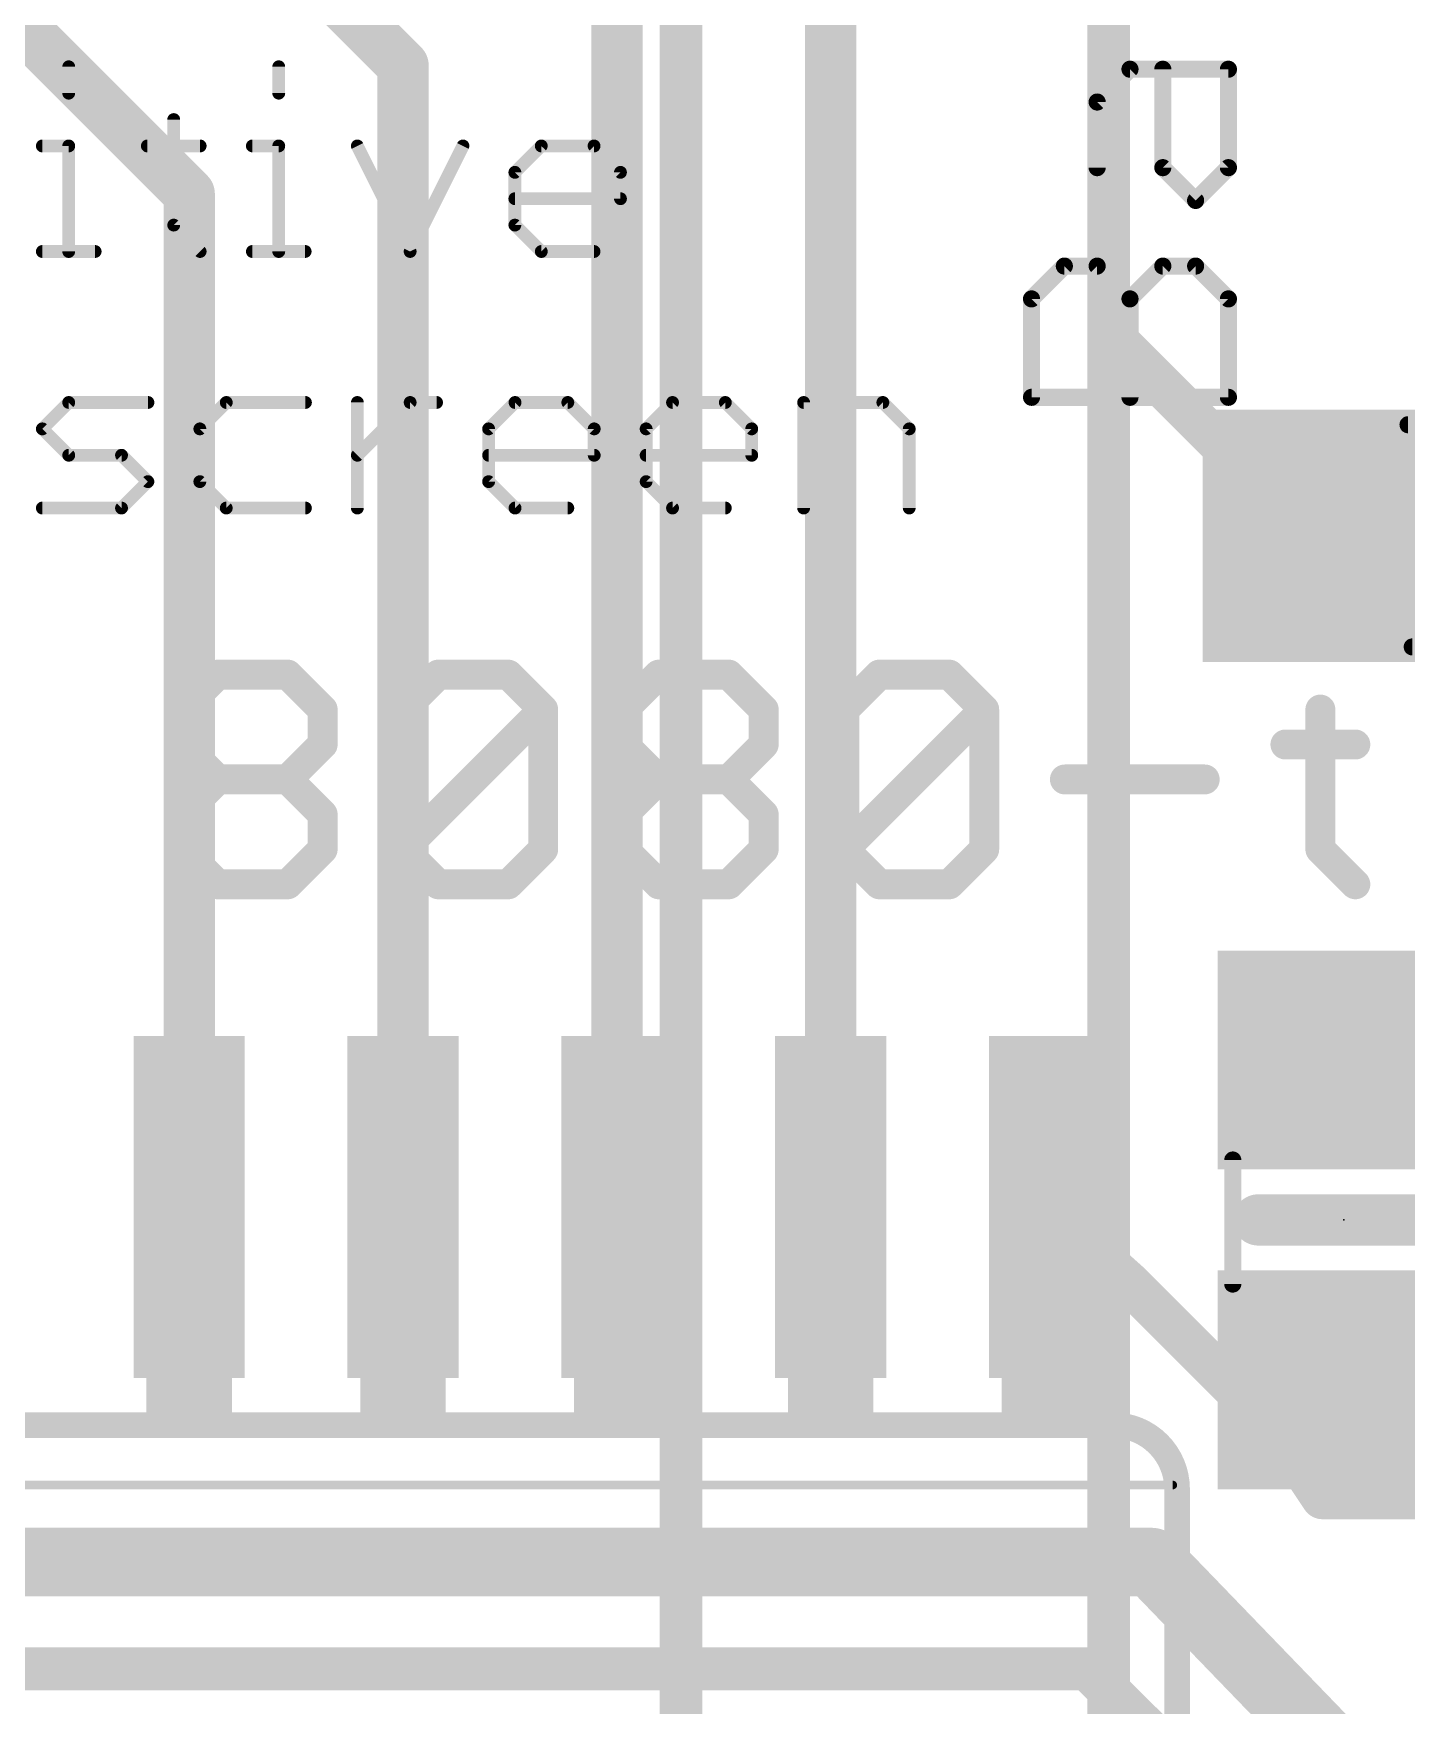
# Model space of a CAD drawing. Extents: x -31.2 to 31.2, y -41.1 to 40.8.
# Drawn here: x -0.04 to 8.12, y 20.61 to 30.54 of the extents above; entities that cross this region are included whole.
import ezdxf

# ---------------------------------------------------------------- set-up
doc = ezdxf.new("R2010")
doc.units = 0
for name, color, linetype in [('1', 12, 'CONTINUOUS'), ('16', 132, 'CONTINUOUS'), ('21', 40, 'CONTINUOUS'), ('23', 40, 'CONTINUOUS'), ('51', 253, 'CONTINUOUS')]:
    doc.layers.add(name, color=color, linetype=linetype)

# ---------------------------------------------------------------- blocks, each defined once
blk = doc.blocks.new('RECT')
blk.add_solid([(-0.5, -0.5), (0.5, -0.5), (-0.5, 0.5), (0.5, 0.5)])

msp = doc.modelspace()

# ---------------------------------------------------------------- linework, layer by layer
at = {"layer": '1'}
for points, const_width in [([(6.35, 28.768), (6.35, 38.1)], 0.254), ([(4.699, 31.623), (4.699, 23.5712)], 0.3048), ([(1.016, 31.496), (2.159, 30.353)], 0.3048), ([(3.429, 31.115), (3.429, 23.5712)], 0.3048), ([(-0.254, 30.734), (0.889, 29.591)], 0.3048), ([(2.159, 30.353), (2.159, 23.5712)], 0.3048), ([(0.889, 29.591), (0.889, 23.5712)], 0.3048), ([(7.559, 27.559), (6.35, 28.768)], 0.254), ([(5.969, 23.5712), (6.477, 23.114)], 0.254), ([(6.477, 23.114), (7.366, 22.225)], 0.254), ([(7.747, 22.86), (7.62, 22.733)], 0.254), ([(7.747, 22.545), (7.747, 22.86)], 0.254), ([(7.62, 22.733), (7.62, 21.844)], 0.254), ([(7.366, 22.225), (7.62, 21.844)], 0.254), ([(7.62, 21.844), (12.192, 21.844)], 0.254), ([(6.604, 21.463), (-15.875, 21.463)], 0.4064), ([(6.604, 21.463), (10.16, 17.78)], 0.4064), ([(-15.113, 20.828), (6.223, 20.828)], 0.254), ([(6.223, 20.828), (10.16, 16.891)], 0.254)]:
    msp.add_lwpolyline(points, dxfattribs=dict(at, const_width=const_width))
for points, const_width in [([(2.2352, 30.353, 1), (2.0828, 30.353)], 0.1524), ([(2.1051, 30.2991, 1), (2.2129, 30.4069)], 0.1524), ([(0.9652, 29.591, 1), (0.8128, 29.591)], 0.1524), ([(0.8351, 29.5371, 1), (0.9429, 29.6449)], 0.1524), ([(6.3949, 28.8129, 1), (6.3051, 28.7231)], 0.127), ([(6.2865, 28.768, 1), (6.4135, 28.768)], 0.127), ([(7.5141, 27.5141, 1), (7.6039, 27.6039)], 0.127), ([(0.8128, 23.5712, 1), (0.9652, 23.5712)], 0.1524), ([(2.0828, 23.5712, 1), (2.2352, 23.5712)], 0.1524), ([(3.3528, 23.5712, 1), (3.5052, 23.5712)], 0.1524), ([(4.6228, 23.5712, 1), (4.7752, 23.5712)], 0.1524), ([(6.0115, 23.6184, 1), (5.9265, 23.524)], 0.127), ([(6.5219, 23.1589, 1), (6.4321, 23.0691)], 0.127), ([(6.4345, 23.0668, 1), (6.5195, 23.1612)], 0.127), ([(7.8105, 22.86, 1), (7.6835, 22.86)], 0.127), ([(7.7919, 22.8151, 1), (7.7021, 22.9049)], 0.127), ([(7.6835, 22.733, 1), (7.5565, 22.733)], 0.127), ([(7.5751, 22.7779, 1), (7.6649, 22.6881)], 0.127), ([(7.6835, 22.545, 1), (7.8105, 22.545)], 0.127), ([(7.4188, 22.2602, 1), (7.3132, 22.1898)], 0.127), ([(7.3211, 22.1801, 1), (7.4109, 22.2699)], 0.127), ([(7.62, 21.9075, 1), (7.62, 21.7805)], 0.127), ([(7.5565, 21.844, 1), (7.6835, 21.844)], 0.127), ([(7.5672, 21.8088, 1), (7.6728, 21.8792)], 0.127), ([(6.6771, 21.5336, 1), (6.5309, 21.3924)], 0.2032), ([(6.604, 21.3614, 1), (6.604, 21.5646)], 0.2032), ([(6.2679, 20.8729, 1), (6.1781, 20.7831)], 0.127), ([(6.223, 20.7645, 1), (6.223, 20.8915)], 0.127)]:
    msp.add_lwpolyline(points, format="xyb", dxfattribs=dict(at, const_width=const_width))
at = {"layer": '16', "const_width": 0.254}
for points in [[(3.81, 7.62), (3.81, 38.1)], [(6.35, 18.415), (6.35, 38.1)]]:
    msp.add_lwpolyline(points, dxfattribs=at)
at = {"layer": '21'}
for points, const_width in [([(0.1925, 30.3455, 1), (0.1544, 30.3455)], 0.0381), ([(1.4399, 30.3455, 1), (1.4018, 30.3455)], 0.0381), ([(6.4765, 30.3563, 1), (6.4765, 30.3055)], 0.0508), ([(6.4945, 30.3129, 1), (6.4585, 30.3489)], 0.0508), ([(6.6968, 30.3309, 1), (6.646, 30.3309)], 0.0508), ([(7.0866, 30.3309, 1), (7.0358, 30.3309)], 0.0508), ([(7.0612, 30.3055, 1), (7.0612, 30.3563)], 0.0508), ([(0.1544, 30.1887, 1), (0.1925, 30.1887)], 0.0381), ([(1.4018, 30.1887, 1), (1.4399, 30.1887)], 0.0381), ([(6.2636, 30.154, 1), (6.2996, 30.118)], 0.0508), ([(6.307, 30.136, 1), (6.2562, 30.136)], 0.0508), ([(0.8162, 30.0319, 1), (0.7781, 30.0319)], 0.0381), ([(0.0167, 29.8942, 1), (0.0167, 29.8561)], 0.0381), ([(0.1925, 29.8752, 1), (0.1544, 29.8752)], 0.0381), ([(0.1735, 29.8561, 1), (0.1735, 29.8942)], 0.0381), ([(0.6404, 29.8942, 1), (0.6404, 29.8561)], 0.0381), ([(0.9539, 29.8561, 1), (0.9539, 29.8942)], 0.0381), ([(1.2641, 29.8942, 1), (1.2641, 29.8561)], 0.0381), ([(1.4399, 29.8752, 1), (1.4018, 29.8752)], 0.0381), ([(1.4208, 29.8561, 1), (1.4208, 29.8942)], 0.0381), ([(1.9048, 29.8837, 1), (1.8707, 29.8666)], 0.0381), ([(2.5318, 29.8666, 1), (2.4978, 29.8837)], 0.0381), ([(2.98, 29.8942, 1), (2.98, 29.8561)], 0.0381), ([(2.9935, 29.8617, 1), (2.9665, 29.8886)], 0.0381), ([(3.307, 29.8886, 1), (3.2801, 29.8617)], 0.0381), ([(3.2935, 29.8561, 1), (3.2935, 29.8942)], 0.0381), ([(2.8423, 29.7184, 1), (2.8042, 29.7184)], 0.0381), ([(2.8098, 29.7319, 1), (2.8367, 29.7049)], 0.0381), ([(3.4694, 29.7184, 1), (3.4313, 29.7184)], 0.0381), ([(3.4368, 29.7049, 1), (3.4638, 29.7319)], 0.0381), ([(6.2562, 29.7462, 1), (6.307, 29.7462)], 0.0508), ([(6.6894, 29.7642, 1), (6.6534, 29.7282)], 0.0508), ([(6.646, 29.7462, 1), (6.6968, 29.7462)], 0.0508), ([(7.0358, 29.7462, 1), (7.0866, 29.7462)], 0.0508), ([(7.0792, 29.7282, 1), (7.0432, 29.7642)], 0.0508), ([(2.8232, 29.5807, 1), (2.8232, 29.5426)], 0.0381), ([(3.4313, 29.5616, 1), (3.4694, 29.5616)], 0.0381), ([(3.4503, 29.5426, 1), (3.4503, 29.5807)], 0.0381), ([(6.8483, 29.5693, 1), (6.8843, 29.5333)], 0.0508), ([(6.8483, 29.5333, 1), (6.8843, 29.5693)], 0.0508), ([(0.8106, 29.4183, 1), (0.7837, 29.3914)], 0.0381), ([(0.7781, 29.4049, 1), (0.8162, 29.4049)], 0.0381), ([(2.8042, 29.4049, 1), (2.8423, 29.4049)], 0.0381), ([(2.8367, 29.4183, 1), (2.8098, 29.3914)], 0.0381), ([(0.0167, 29.2672, 1), (0.0167, 29.2291)], 0.0381), ([(0.1544, 29.2481, 1), (0.1925, 29.2481)], 0.0381), ([(0.3302, 29.2291, 1), (0.3302, 29.2672)], 0.0381), ([(0.9404, 29.2346, 1), (0.9674, 29.2616)], 0.0381), ([(1.2641, 29.2672, 1), (1.2641, 29.2291)], 0.0381), ([(1.4018, 29.2481, 1), (1.4399, 29.2481)], 0.0381), ([(1.5776, 29.2291, 1), (1.5776, 29.2672)], 0.0381), ([(2.1842, 29.2566, 1), (2.2183, 29.2396)], 0.0381), ([(2.1842, 29.2396, 1), (2.2183, 29.2566)], 0.0381), ([(2.98, 29.2672, 1), (2.98, 29.2291)], 0.0381), ([(2.9665, 29.2346, 1), (2.9935, 29.2616)], 0.0381), ([(3.2935, 29.2291, 1), (3.2935, 29.2672)], 0.0381), ([(6.0867, 29.1869, 1), (6.0867, 29.1361)], 0.0508), ([(6.1047, 29.1435, 1), (6.0687, 29.1795)], 0.0508), ([(6.2996, 29.1795, 1), (6.2636, 29.1435)], 0.0508), ([(6.2816, 29.1361, 1), (6.2816, 29.1869)], 0.0508), ([(6.6714, 29.1869, 1), (6.6714, 29.1361)], 0.0508), ([(6.6894, 29.1435, 1), (6.6534, 29.1795)], 0.0508), ([(6.8843, 29.1795, 1), (6.8483, 29.1435)], 0.0508), ([(6.8663, 29.1361, 1), (6.8663, 29.1869)], 0.0508), ([(5.8738, 28.9846, 1), (5.9098, 28.9486)], 0.0508), ([(5.9172, 28.9666, 1), (5.8664, 28.9666)], 0.0508), ([(6.4585, 28.9846, 1), (6.4945, 28.9486)], 0.0508), ([(6.5019, 28.9666, 1), (6.4511, 28.9666)], 0.0508), ([(6.4585, 28.9486, 1), (6.4945, 28.9846)], 0.0508), ([(7.0866, 28.9666, 1), (7.0358, 28.9666)], 0.0508), ([(7.0432, 28.9486, 1), (7.0792, 28.9846)], 0.0508), ([(5.8918, 28.4073, 1), (5.8918, 28.3565)], 0.0508), ([(7.0612, 28.3565, 1), (7.0612, 28.4073)], 0.0508), ([(0.1735, 28.3702, 1), (0.1735, 28.3321)], 0.0381), ([(0.1869, 28.3377, 1), (0.16, 28.3646)], 0.0381), ([(0.6438, 28.3321, 1), (0.6438, 28.3702)], 0.0381), ([(1.109, 28.3702, 1), (1.109, 28.3321)], 0.0381), ([(1.1224, 28.3377, 1), (1.0955, 28.3646)], 0.0381), ([(1.5793, 28.3321, 1), (1.5793, 28.3702)], 0.0381), ([(1.9068, 28.3512, 1), (1.8687, 28.3512)], 0.0381), ([(2.2013, 28.3702, 1), (2.2013, 28.3321)], 0.0381), ([(2.2147, 28.3377, 1), (2.1878, 28.3646)], 0.0381), ([(2.358, 28.3321, 1), (2.358, 28.3702)], 0.0381), ([(2.8241, 28.3702, 1), (2.8241, 28.3321)], 0.0381), ([(2.8376, 28.3377, 1), (2.8106, 28.3646)], 0.0381), ([(3.1511, 28.3646, 1), (3.1242, 28.3377)], 0.0381), ([(3.1376, 28.3321, 1), (3.1376, 28.3702)], 0.0381), ([(3.7596, 28.3702, 1), (3.7596, 28.3321)], 0.0381), ([(3.7731, 28.3377, 1), (3.7461, 28.3646)], 0.0381), ([(4.0866, 28.3646, 1), (4.0597, 28.3377)], 0.0381), ([(4.0731, 28.3321, 1), (4.0731, 28.3702)], 0.0381), ([(4.5574, 28.3512, 1), (4.5193, 28.3512)], 0.0381), ([(4.5384, 28.3702, 1), (4.5384, 28.3321)], 0.0381), ([(5.0221, 28.3646, 1), (4.9952, 28.3377)], 0.0381), ([(5.0087, 28.3321, 1), (5.0087, 28.3702)], 0.0381), ([(5.8664, 28.3819, 1), (5.9172, 28.3819)], 0.0508), ([(6.4511, 28.3819, 1), (6.5019, 28.3819)], 0.0508), ([(7.0358, 28.3819, 1), (7.0866, 28.3819)], 0.0508), ([(0.0302, 28.2079, 1), (0.0032, 28.1809)], 0.0381), ([(0.0032, 28.2079, 1), (0.0302, 28.1809)], 0.0381), ([(0.9387, 28.2079, 1), (0.9657, 28.1809)], 0.0381), ([(0.9713, 28.1944, 1), (0.9332, 28.1944)], 0.0381), ([(2.6864, 28.1944, 1), (2.6483, 28.1944)], 0.0381), ([(2.6539, 28.2079, 1), (2.6808, 28.1809)], 0.0381), ([(3.3134, 28.1944, 1), (3.2753, 28.1944)], 0.0381), ([(3.2809, 28.1809, 1), (3.3079, 28.2079)], 0.0381), ([(3.5894, 28.2079, 1), (3.6163, 28.1809)], 0.0381), ([(3.6219, 28.1944, 1), (3.5838, 28.1944)], 0.0381), ([(4.249, 28.1944, 1), (4.2109, 28.1944)], 0.0381), ([(4.2164, 28.1809, 1), (4.2434, 28.2079)], 0.0381), ([(5.1845, 28.1944, 1), (5.1464, 28.1944)], 0.0381), ([(5.152, 28.1809, 1), (5.1789, 28.2079)], 0.0381), ([(0.1735, 28.0567, 1), (0.1735, 28.0186)], 0.0381), ([(0.16, 28.0242, 1), (0.1869, 28.0511)], 0.0381), ([(0.5005, 28.0511, 1), (0.4735, 28.0242)], 0.0381), ([(0.487, 28.0186, 1), (0.487, 28.0567)], 0.0381), ([(1.8743, 28.0511, 1), (1.9012, 28.0242)], 0.0381), ([(2.6673, 28.0567, 1), (2.6673, 28.0186)], 0.0381), ([(3.2753, 28.0376, 1), (3.3134, 28.0376)], 0.0381), ([(3.2944, 28.0186, 1), (3.2944, 28.0567)], 0.0381), ([(3.6028, 28.0567, 1), (3.6028, 28.0186)], 0.0381), ([(4.2109, 28.0376, 1), (4.249, 28.0376)], 0.0381), ([(4.2299, 28.0186, 1), (4.2299, 28.0567)], 0.0381), ([(0.6572, 27.8674, 1), (0.6303, 27.8943)], 0.0381), ([(0.6303, 27.8674, 1), (0.6572, 27.8943)], 0.0381), ([(0.9657, 27.8943, 1), (0.9387, 27.8674)], 0.0381), ([(2.6808, 27.8943, 1), (2.6539, 27.8674)], 0.0381), ([(3.6163, 27.8943, 1), (3.5894, 27.8674)], 0.0381), ([(0.9332, 27.8809, 1), (0.9713, 27.8809)], 0.0381), ([(2.6483, 27.8809, 1), (2.6864, 27.8809)], 0.0381), ([(3.5838, 27.8809, 1), (3.6219, 27.8809)], 0.0381), ([(0.0167, 27.7431, 1), (0.0167, 27.705)], 0.0381), ([(0.4735, 27.7376, 1), (0.5005, 27.7106)], 0.0381), ([(0.487, 27.705, 1), (0.487, 27.7431)], 0.0381), ([(1.109, 27.7431, 1), (1.109, 27.705)], 0.0381), ([(1.0955, 27.7106, 1), (1.1224, 27.7376)], 0.0381), ([(1.5793, 27.705, 1), (1.5793, 27.7431)], 0.0381), ([(1.8687, 27.7241, 1), (1.9068, 27.7241)], 0.0381), ([(2.8241, 27.7431, 1), (2.8241, 27.705)], 0.0381), ([(2.8106, 27.7106, 1), (2.8376, 27.7376)], 0.0381), ([(3.1376, 27.705, 1), (3.1376, 27.7431)], 0.0381), ([(3.7596, 27.7431, 1), (3.7596, 27.705)], 0.0381), ([(3.7461, 27.7106, 1), (3.7731, 27.7376)], 0.0381), ([(4.0731, 27.705, 1), (4.0731, 27.7431)], 0.0381), ([(4.5193, 27.7241, 1), (4.5574, 27.7241)], 0.0381), ([(5.1464, 27.7241, 1), (5.1845, 27.7241)], 0.0381), ([(1.0587, 26.779, 1), (1.0587, 26.6901)], 0.0889), ([(1.0901, 26.7031, 1), (1.0273, 26.766)], 0.0889), ([(1.5054, 26.766, 1), (1.4425, 26.7031)], 0.0889), ([(1.4739, 26.6901, 1), (1.4739, 26.779)], 0.0889), ([(2.3684, 26.779, 1), (2.3684, 26.6901)], 0.0889), ([(2.3999, 26.7031, 1), (2.337, 26.766)], 0.0889), ([(2.8151, 26.766, 1), (2.7522, 26.7031)], 0.0889), ([(2.7837, 26.6901, 1), (2.7837, 26.779)], 0.0889), ([(3.6782, 26.779, 1), (3.6782, 26.6901)], 0.0889), ([(3.7096, 26.7031, 1), (3.6467, 26.766)], 0.0889), ([(4.1248, 26.766, 1), (4.062, 26.7031)], 0.0889), ([(4.0934, 26.6901, 1), (4.0934, 26.779)], 0.0889), ([(4.9879, 26.779, 1), (4.9879, 26.6901)], 0.0889), ([(5.0193, 26.7031, 1), (4.9565, 26.766)], 0.0889), ([(5.4345, 26.766, 1), (5.3717, 26.7031)], 0.0889), ([(5.4031, 26.6901, 1), (5.4031, 26.779)], 0.0889), ([(0.8956, 26.527, 1), (0.8067, 26.527)], 0.0889), ([(0.8197, 26.5584, 1), (0.8825, 26.4955)], 0.0889), ([(1.726, 26.527, 1), (1.6371, 26.527)], 0.0889), ([(1.6501, 26.4955, 1), (1.713, 26.5584)], 0.0889), ([(2.1294, 26.5584, 1), (2.1923, 26.4955)], 0.0889), ([(2.2053, 26.527, 1), (2.1164, 26.527)], 0.0889), ([(3.0357, 26.527, 1), (2.9468, 26.527)], 0.0889), ([(3.0227, 26.4955, 1), (2.9598, 26.5584)], 0.0889), ([(2.9598, 26.4955, 1), (3.0227, 26.5584)], 0.0889), ([(3.4391, 26.5584, 1), (3.502, 26.4955)], 0.0889), ([(3.515, 26.527, 1), (3.4261, 26.527)], 0.0889), ([(4.3454, 26.527, 1), (4.2565, 26.527)], 0.0889), ([(4.2696, 26.4955, 1), (4.3324, 26.5584)], 0.0889), ([(4.7488, 26.5584, 1), (4.8117, 26.4955)], 0.0889), ([(4.8247, 26.527, 1), (4.7358, 26.527)], 0.0889), ([(5.6552, 26.527, 1), (5.5663, 26.527)], 0.0889), ([(5.6421, 26.4955, 1), (5.5793, 26.5584)], 0.0889), ([(5.5793, 26.4955, 1), (5.6421, 26.5584)], 0.0889), ([(7.6518, 26.527, 1), (7.5629, 26.527)], 0.0889), ([(0.8825, 26.3508, 1), (0.8197, 26.2879)], 0.0889), ([(0.8067, 26.3193, 1), (0.8956, 26.3193)], 0.0889), ([(1.6371, 26.3193, 1), (1.726, 26.3193)], 0.0889), ([(1.713, 26.2879, 1), (1.6501, 26.3508)], 0.0889), ([(3.502, 26.3508, 1), (3.4391, 26.2879)], 0.0889), ([(3.4261, 26.3193, 1), (3.515, 26.3193)], 0.0889), ([(4.2565, 26.3193, 1), (4.3454, 26.3193)], 0.0889), ([(4.3324, 26.2879, 1), (4.2696, 26.3508)], 0.0889), ([(7.3997, 26.3638, 1), (7.3997, 26.2749)], 0.0889), ([(7.8149, 26.2749, 1), (7.8149, 26.3638)], 0.0889), ([(1.0587, 26.1562, 1), (1.0587, 26.0673)], 0.0889), ([(1.0901, 26.0803, 1), (1.0273, 26.1432)], 0.0889), ([(1.0273, 26.0803, 1), (1.0901, 26.1432)], 0.0889), ([(1.5054, 26.1432, 1), (1.4425, 26.0803)], 0.0889), ([(1.4425, 26.1432, 1), (1.5054, 26.0803)], 0.0889), ([(1.4739, 26.0673, 1), (1.4739, 26.1562)], 0.0889), ([(3.6782, 26.1562, 1), (3.6782, 26.0673)], 0.0889), ([(3.7096, 26.0803, 1), (3.6467, 26.1432)], 0.0889), ([(3.6467, 26.0803, 1), (3.7096, 26.1432)], 0.0889), ([(4.1248, 26.1432, 1), (4.062, 26.0803)], 0.0889), ([(4.062, 26.1432, 1), (4.1248, 26.0803)], 0.0889), ([(4.0934, 26.0673, 1), (4.0934, 26.1562)], 0.0889), ([(6.09, 26.1562, 1), (6.09, 26.0673)], 0.0889), ([(6.9204, 26.0673, 1), (6.9204, 26.1562)], 0.0889), ([(0.8956, 25.9041, 1), (0.8067, 25.9041)], 0.0889), ([(0.8197, 25.9355, 1), (0.8825, 25.8727)], 0.0889), ([(1.726, 25.9041, 1), (1.6371, 25.9041)], 0.0889), ([(1.6501, 25.8727, 1), (1.713, 25.9355)], 0.0889), ([(3.515, 25.9041, 1), (3.4261, 25.9041)], 0.0889), ([(3.4391, 25.9355, 1), (3.502, 25.8727)], 0.0889), ([(4.3454, 25.9041, 1), (4.2565, 25.9041)], 0.0889), ([(4.2696, 25.8727, 1), (4.3324, 25.9355)], 0.0889), ([(0.8825, 25.7279, 1), (0.8197, 25.6651)], 0.0889), ([(0.8067, 25.6965, 1), (0.8956, 25.6965)], 0.0889), ([(1.6371, 25.6965, 1), (1.726, 25.6965)], 0.0889), ([(1.713, 25.6651, 1), (1.6501, 25.7279)], 0.0889), ([(2.1923, 25.7279, 1), (2.1294, 25.6651)], 0.0889), ([(2.1294, 25.7279, 1), (2.1923, 25.6651)], 0.0889), ([(2.1164, 25.6965, 1), (2.2053, 25.6965)], 0.0889), ([(2.9468, 25.6965, 1), (3.0357, 25.6965)], 0.0889), ([(3.0227, 25.6651, 1), (2.9598, 25.7279)], 0.0889), ([(3.502, 25.7279, 1), (3.4391, 25.6651)], 0.0889), ([(3.4261, 25.6965, 1), (3.515, 25.6965)], 0.0889), ([(4.2565, 25.6965, 1), (4.3454, 25.6965)], 0.0889), ([(4.3324, 25.6651, 1), (4.2696, 25.7279)], 0.0889), ([(4.8117, 25.7279, 1), (4.7488, 25.6651)], 0.0889), ([(4.7488, 25.7279, 1), (4.8117, 25.6651)], 0.0889), ([(4.7358, 25.6965, 1), (4.8247, 25.6965)], 0.0889), ([(5.5663, 25.6965, 1), (5.6552, 25.6965)], 0.0889), ([(5.6421, 25.6651, 1), (5.5793, 25.7279)], 0.0889), ([(7.6388, 25.7279, 1), (7.5759, 25.6651)], 0.0889), ([(7.5629, 25.6965, 1), (7.6518, 25.6965)], 0.0889), ([(1.0587, 25.5334, 1), (1.0587, 25.4444)], 0.0889), ([(1.0273, 25.4575, 1), (1.0901, 25.5203)], 0.0889), ([(1.4425, 25.5203, 1), (1.5054, 25.4575)], 0.0889), ([(1.4739, 25.4444, 1), (1.4739, 25.5334)], 0.0889), ([(2.3684, 25.5334, 1), (2.3684, 25.4444)], 0.0889), ([(2.337, 25.4575, 1), (2.3999, 25.5203)], 0.0889), ([(2.7522, 25.5203, 1), (2.8151, 25.4575)], 0.0889), ([(2.7837, 25.4444, 1), (2.7837, 25.5334)], 0.0889), ([(3.6782, 25.5334, 1), (3.6782, 25.4444)], 0.0889), ([(3.6467, 25.4575, 1), (3.7096, 25.5203)], 0.0889), ([(4.062, 25.5203, 1), (4.1248, 25.4575)], 0.0889), ([(4.0934, 25.4444, 1), (4.0934, 25.5334)], 0.0889), ([(4.9879, 25.5334, 1), (4.9879, 25.4444)], 0.0889), ([(4.9565, 25.4575, 1), (5.0193, 25.5203)], 0.0889), ([(5.3717, 25.5203, 1), (5.4345, 25.4575)], 0.0889), ([(5.4031, 25.4444, 1), (5.4031, 25.5334)], 0.0889), ([(7.7835, 25.4575, 1), (7.8464, 25.5203)], 0.0889), ([(7.239, 23.5712, 1), (7.239, 23.4188)], 0.1524), ([(6.7564, 21.8948, 0.4142), (6.3754, 22.2758)], 0.1524), ([(6.3754, 22.3139, 1), (6.3754, 22.2377)], 0.0762), ([(6.7945, 21.8948, 1), (6.7183, 21.8948)], 0.0762), ([(6.7183, 21.8948, 1), (6.7945, 21.8948)], 0.0762), ([(6.731, 21.9075, 1), (6.731, 21.9329)], 0.0254)]:
    msp.add_lwpolyline(points, format="xyb", dxfattribs=dict(at, const_width=const_width))
for points, const_width in [([(0.1735, 30.3455), (0.1735, 30.1887)], 0.0762), ([(1.4208, 30.3455), (1.4208, 30.1887)], 0.0762), ([(6.2816, 30.136), (6.4765, 30.3309)], 0.1016), ([(6.4765, 30.3309), (7.0612, 30.3309)], 0.1016), ([(6.6714, 29.7462), (6.6714, 30.3309)], 0.1016), ([(7.0612, 30.3309), (7.0612, 29.7462)], 0.1016), ([(6.2816, 29.7462), (6.2816, 30.136)], 0.1016), ([(0.7971, 30.0319), (0.7971, 29.4049)], 0.0762), ([(0.0167, 29.8752), (0.1735, 29.8752)], 0.0762), ([(0.1735, 29.8752), (0.1735, 29.2481)], 0.0762), ([(0.6404, 29.8752), (0.9539, 29.8752)], 0.0762), ([(1.2641, 29.8752), (1.4208, 29.8752)], 0.0762), ([(1.4208, 29.8752), (1.4208, 29.2481)], 0.0762), ([(1.8877, 29.8752), (2.2013, 29.2481)], 0.0762), ([(2.2013, 29.2481), (2.5148, 29.8752)], 0.0762), ([(2.8232, 29.7184), (2.98, 29.8752)], 0.0762), ([(2.98, 29.8752), (3.2935, 29.8752)], 0.0762), ([(3.2935, 29.8752), (3.4503, 29.7184)], 0.0762), ([(2.8232, 29.4049), (2.8232, 29.7184)], 0.0762), ([(3.4503, 29.7184), (3.4503, 29.5616)], 0.0762), ([(6.8663, 29.5513), (6.6714, 29.7462)], 0.1016), ([(7.0612, 29.7462), (6.8663, 29.5513)], 0.1016), ([(3.4503, 29.5616), (2.8232, 29.5616)], 0.0762), ([(0.7971, 29.4049), (0.9539, 29.2481)], 0.0762), ([(2.98, 29.2481), (2.8232, 29.4049)], 0.0762), ([(0.0167, 29.2481), (0.3302, 29.2481)], 0.0762), ([(1.2641, 29.2481), (1.5776, 29.2481)], 0.0762), ([(3.2935, 29.2481), (2.98, 29.2481)], 0.0762), ([(5.8918, 28.9666), (6.0867, 29.1615)], 0.1016), ([(6.0867, 29.1615), (6.2816, 29.1615)], 0.1016), ([(6.2816, 29.1615), (6.4765, 28.9666)], 0.1016), ([(6.4765, 28.9666), (6.6714, 29.1615)], 0.1016), ([(6.6714, 29.1615), (6.8663, 29.1615)], 0.1016), ([(6.8663, 29.1615), (7.0612, 28.9666)], 0.1016), ([(5.8918, 28.3819), (5.8918, 28.9666)], 0.1016), ([(6.4765, 28.3819), (6.4765, 28.9666)], 0.1016), ([(7.0612, 28.9666), (7.0612, 28.3819)], 0.1016), ([(7.0612, 28.3819), (5.8918, 28.3819)], 0.1016), ([(0.0167, 28.1944), (0.1735, 28.3512)], 0.0762), ([(0.1735, 28.3512), (0.6438, 28.3512)], 0.0762), ([(1.109, 28.3512), (0.9522, 28.1944)], 0.0762), ([(1.5793, 28.3512), (1.109, 28.3512)], 0.0762), ([(1.8877, 27.7241), (1.8877, 28.3512)], 0.0762), ([(1.8877, 28.0376), (2.2013, 28.3512)], 0.0762), ([(2.2013, 28.3512), (2.358, 28.3512)], 0.0762), ([(2.6673, 28.1944), (2.8241, 28.3512)], 0.0762), ([(2.8241, 28.3512), (3.1376, 28.3512)], 0.0762), ([(3.1376, 28.3512), (3.2944, 28.1944)], 0.0762), ([(3.6028, 28.1944), (3.7596, 28.3512)], 0.0762), ([(3.7596, 28.3512), (4.0731, 28.3512)], 0.0762), ([(4.0731, 28.3512), (4.2299, 28.1944)], 0.0762), ([(4.5384, 27.7241), (4.5384, 28.3512)], 0.0762), ([(4.5384, 28.3512), (5.0087, 28.3512)], 0.0762), ([(5.0087, 28.3512), (5.1654, 28.1944)], 0.0762), ([(0.1735, 28.0376), (0.0167, 28.1944)], 0.0762), ([(0.9522, 28.1944), (0.9522, 27.8809)], 0.0762), ([(2.6673, 27.8809), (2.6673, 28.1944)], 0.0762), ([(3.2944, 28.1944), (3.2944, 28.0376)], 0.0762), ([(3.6028, 27.8809), (3.6028, 28.1944)], 0.0762), ([(4.2299, 28.1944), (4.2299, 28.0376)], 0.0762), ([(5.1654, 28.1944), (5.1654, 27.7241)], 0.0762), ([(0.487, 28.0376), (0.1735, 28.0376)], 0.0762), ([(0.6438, 27.8809), (0.487, 28.0376)], 0.0762), ([(3.2944, 28.0376), (2.6673, 28.0376)], 0.0762), ([(4.2299, 28.0376), (3.6028, 28.0376)], 0.0762), ([(0.487, 27.7241), (0.6438, 27.8809)], 0.0762), ([(0.9522, 27.8809), (1.109, 27.7241)], 0.0762), ([(2.8241, 27.7241), (2.6673, 27.8809)], 0.0762), ([(3.7596, 27.7241), (3.6028, 27.8809)], 0.0762), ([(0.0167, 27.7241), (0.487, 27.7241)], 0.0762), ([(1.109, 27.7241), (1.5793, 27.7241)], 0.0762), ([(3.1376, 27.7241), (2.8241, 27.7241)], 0.0762), ([(4.0731, 27.7241), (3.7596, 27.7241)], 0.0762), ([(0.8511, 26.527), (1.0587, 26.7346)], 0.1778), ([(1.0587, 26.7346), (1.4739, 26.7346)], 0.1778), ([(1.4739, 26.7346), (1.6815, 26.527)], 0.1778), ([(2.1608, 26.527), (2.3684, 26.7346)], 0.1778), ([(2.3684, 26.7346), (2.7837, 26.7346)], 0.1778), ([(2.7837, 26.7346), (2.9913, 26.527)], 0.1778), ([(3.4706, 26.527), (3.6782, 26.7346)], 0.1778), ([(3.6782, 26.7346), (4.0934, 26.7346)], 0.1778), ([(4.0934, 26.7346), (4.301, 26.527)], 0.1778), ([(4.7803, 26.527), (4.9879, 26.7346)], 0.1778), ([(4.9879, 26.7346), (5.4031, 26.7346)], 0.1778), ([(5.4031, 26.7346), (5.6107, 26.527)], 0.1778), ([(0.8511, 26.3193), (0.8511, 26.527)], 0.1778), ([(1.6815, 26.527), (1.6815, 26.3193)], 0.1778), ([(2.1608, 25.6965), (2.1608, 26.527)], 0.1778), ([(2.1608, 25.6965), (2.9913, 26.527)], 0.1778), ([(2.9913, 26.527), (2.9913, 25.6965)], 0.1778), ([(3.4706, 26.3193), (3.4706, 26.527)], 0.1778), ([(4.301, 26.527), (4.301, 26.3193)], 0.1778), ([(4.7803, 25.6965), (4.7803, 26.527)], 0.1778), ([(4.7803, 25.6965), (5.6107, 26.527)], 0.1778), ([(5.6107, 26.527), (5.6107, 25.6965)], 0.1778), ([(7.6073, 26.527), (7.6073, 25.6965)], 0.1778), ([(1.0587, 26.1117), (0.8511, 26.3193)], 0.1778), ([(1.6815, 26.3193), (1.4739, 26.1117)], 0.1778), ([(3.6782, 26.1117), (3.4706, 26.3193)], 0.1778), ([(4.301, 26.3193), (4.0934, 26.1117)], 0.1778), ([(7.3997, 26.3193), (7.8149, 26.3193)], 0.1778), ([(0.8511, 25.9041), (1.0587, 26.1117)], 0.1778), ([(1.0587, 26.1117), (1.4739, 26.1117)], 0.1778), ([(1.4739, 26.1117), (1.6815, 25.9041)], 0.1778), ([(3.4706, 25.9041), (3.6782, 26.1117)], 0.1778), ([(3.6782, 26.1117), (4.0934, 26.1117)], 0.1778), ([(4.0934, 26.1117), (4.301, 25.9041)], 0.1778), ([(6.09, 26.1117), (6.9204, 26.1117)], 0.1778), ([(0.8511, 25.6965), (0.8511, 25.9041)], 0.1778), ([(1.6815, 25.9041), (1.6815, 25.6965)], 0.1778), ([(3.4706, 25.6965), (3.4706, 25.9041)], 0.1778), ([(4.301, 25.9041), (4.301, 25.6965)], 0.1778), ([(1.0587, 25.4889), (0.8511, 25.6965)], 0.1778), ([(1.6815, 25.6965), (1.4739, 25.4889)], 0.1778), ([(2.3684, 25.4889), (2.1608, 25.6965)], 0.1778), ([(2.9913, 25.6965), (2.7837, 25.4889)], 0.1778), ([(3.6782, 25.4889), (3.4706, 25.6965)], 0.1778), ([(4.301, 25.6965), (4.0934, 25.4889)], 0.1778), ([(4.9879, 25.4889), (4.7803, 25.6965)], 0.1778), ([(5.6107, 25.6965), (5.4031, 25.4889)], 0.1778), ([(7.6073, 25.6965), (7.8149, 25.4889)], 0.1778), ([(1.4739, 25.4889), (1.0587, 25.4889)], 0.1778), ([(2.7837, 25.4889), (2.3684, 25.4889)], 0.1778), ([(4.0934, 25.4889), (3.6782, 25.4889)], 0.1778), ([(5.4031, 25.4889), (4.9879, 25.4889)], 0.1778), ([(8.255, 23.495), (7.239, 23.495)], 0.3048), ([(6.7564, 19.812), (6.7564, 21.8948)], 0.1524), ([(6.731, 21.9202), (-6.223, 21.9202)], 0.0508)]:
    msp.add_lwpolyline(points, dxfattribs=dict(at, const_width=const_width))
at = {"layer": '23'}
msp.add_point((7.747, 23.495), dxfattribs=at)
at = {"layer": '51'}
for points, const_width in [([(8.128, 28.219), (8.89, 28.219)], 0.1016), ([(8.153, 26.899), (8.89, 26.899)], 0.1016), ([(7.087, 23.851), (7.087, 23.114)], 0.1016), ([(6.3754, 22.2758), (-5.8674, 22.2758)], 0.1524)]:
    msp.add_lwpolyline(points, dxfattribs=dict(at, const_width=const_width))
for points, const_width in [([(8.128, 28.2444, 1), (8.128, 28.1936)], 0.0508), ([(8.153, 26.9244, 1), (8.153, 26.8736)], 0.0508), ([(7.1124, 23.851, 1), (7.0616, 23.851)], 0.0508), ([(7.0616, 23.114, 1), (7.1124, 23.114)], 0.0508), ([(6.3754, 22.2377, 1), (6.3754, 22.3139)], 0.0762)]:
    msp.add_lwpolyline(points, format="xyb", dxfattribs=dict(at, const_width=const_width))

# ---------------------------------------------------------------- block references
at = {"layer": '1', "xscale": 1.3, "yscale": 1.5}
msp.add_blockref('RECT', (7.559, 27.559), dxfattribs=at)
at = {"layer": '1'}
for p, xscale, yscale, rotation in [((7.747, 24.445), 1.3, 1.5, 270), ((0.889, 23.5712), 0.6604, 2.032, 180), ((2.159, 23.5712), 0.6604, 2.032, 180), ((3.429, 23.5712), 0.6604, 2.032, 180), ((4.699, 23.5712), 0.6604, 2.032, 180), ((5.969, 23.5712), 0.6604, 2.032, 180), ((7.747, 22.545), 1.3, 1.5, 270)]:
    msp.add_blockref('RECT', p, dxfattribs=dict(at, xscale=xscale, yscale=yscale, rotation=rotation))
at = {"layer": '51', "xscale": 0.7501, "yscale": 1.4501}
msp.add_blockref('RECT', (7.7919, 27.5602), dxfattribs=at)
at = {"layer": '51'}
for p, xscale, yscale, rotation in [((7.7482, 24.2122), 0.7501, 1.4501, 270), ((0.889, 23.1394), 0.508, 1.4732, 180), ((2.159, 23.1394), 0.508, 1.4732, 180), ((3.429, 23.1394), 0.508, 1.4732, 180), ((4.699, 23.1394), 0.508, 1.4732, 180), ((5.969, 23.1394), 0.508, 1.4732, 180), ((7.7482, 22.7644), 0.7501, 1.4501, 270), ((0.889, 22.3393), 0.508, 0.127, 180), ((2.159, 22.3393), 0.508, 0.127, 180), ((3.429, 22.3393), 0.508, 0.127, 180), ((4.699, 22.3393), 0.508, 0.127, 180), ((5.969, 22.3393), 0.508, 0.127, 180)]:
    msp.add_blockref('RECT', p, dxfattribs=dict(at, xscale=xscale, yscale=yscale, rotation=rotation))

doc.saveas('drawing.dxf')
